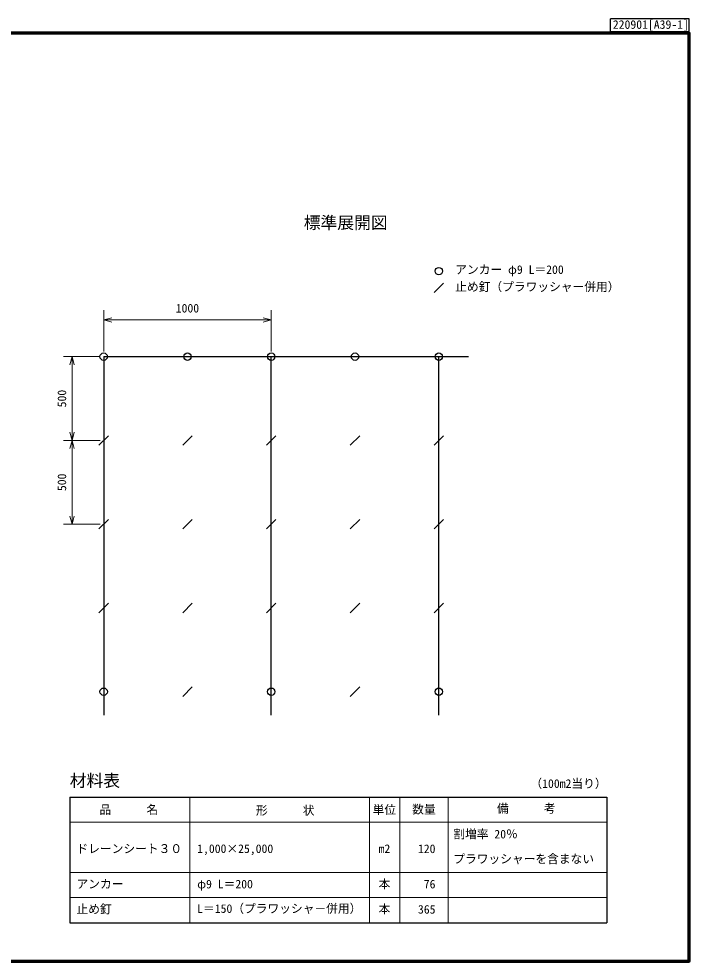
# Model space of a CAD drawing. Units: millimetres, scale not verified. Extents: x 200 to 8200, y 200 to 5825.
# Drawn here: x 4200 to 8200, y 200 to 5825 of the extents above; entities that cross this region are included whole.
import ezdxf
from ezdxf.enums import TextEntityAlignment as Align

# ---------------------------------------------------------------- set-up
doc = ezdxf.new("R2010")
doc.units = ezdxf.units.MM
doc.header["$LTSCALE"] = 20
for name, color, linetype, lineweight in [('C-DOC', 3, 'Continuous', 25), ('C-MTR-FRAM', 5, 'Continuous', 25), ('C-MTR-LINE', 5, 'Continuous', 13), ('C-STR', 7, 'Continuous', 25), ('C-STR-DIM', 1, 'Continuous', 13), ('C-STR-TXT', 7, 'Continuous', 25), ('C-TTL', 2, 'Continuous', 70)]:
    doc.layers.add(name, color=color, linetype=linetype, lineweight=lineweight)
for name, color, linetype in [('C-MTR', 5, 'Continuous'), ('C-MTR-TXT', 5, 'Continuous'), ('C-TTL-TXT', 7, 'Continuous')]:
    doc.layers.add(name, color=color, linetype=linetype)
doc.styles.add('ＭＳ ゴシック', font='')
doc.styles.get('ＭＳ ゴシック').set_extended_font_data('MS Gothic')

msp = doc.modelspace()

# ---------------------------------------------------------------- linework, layer by layer
at = {"layer": 'C-DOC'}
msp.add_line((7731.58, 5749.99), (7731.58, 5824.99), dxfattribs=at)
msp.add_lwpolyline([(7731.58, 5749.99), (8199.58, 5749.99), (8199.58, 5824.99), (7731.58, 5824.99)], dxfattribs=at)
at = {"layer": 'C-MTR-FRAM'}
for p, q in [((4504.06, 1179.02), (7707.8, 1179.02)), ((4504.06, 1179.02), (4504.06, 429.02)), ((7707.8, 1179.02), (7707.8, 429.02)), ((4504.06, 429.02), (7707.8, 429.02))]:
    msp.add_line(p, q, dxfattribs=at)
at = {"layer": 'C-MTR-LINE'}
for p, q in [((5220.38, 1179.02), (5220.38, 429.02)), ((6291.58, 1179.43), (6291.58, 429.02)), ((6472.56, 1179.02), (6472.56, 429.02)), ((6762.56, 1179.02), (6762.56, 429.02)), ((4504.06, 1029.02), (7707.8, 1029.02)), ((4504.06, 729.02), (7707.8, 729.02)), ((4504.06, 579.02), (7707.8, 579.02))]:
    msp.add_line(p, q, dxfattribs=at)
at = {"layer": 'C-STR'}
for p, q in [((4706.19, 3808.46), (5706.19, 3808.46)), ((4706.19, 3808.46), (4706.19, 1667.46)), ((5706.19, 3808.46), (6883.19, 3808.46)), ((5706.19, 1667.46), (5706.19, 3808.46)), ((6706.19, 1667.46), (6706.19, 3808.46)), ((4677.9, 3280.18), (4734.47, 3336.75)), ((5177.9, 3280.18), (5234.47, 3336.75)), ((5677.9, 3280.18), (5734.47, 3336.75)), ((6177.9, 3280.18), (6234.47, 3336.75)), ((6677.9, 3280.18), (6734.47, 3336.75)), ((4677.9, 2780.18), (4734.47, 2836.75)), ((5177.9, 2780.18), (5234.47, 2836.75)), ((5677.9, 2780.18), (5734.47, 2836.75)), ((6177.9, 2780.18), (6234.47, 2836.75)), ((6677.9, 2780.18), (6734.47, 2836.75)), ((4677.9, 2280.18), (4734.47, 2336.75)), ((5177.9, 2280.18), (5234.47, 2336.75)), ((5677.9, 2280.18), (5734.47, 2336.75)), ((6177.9, 2280.18), (6234.47, 2336.75)), ((6677.9, 2280.18), (6734.47, 2336.75)), ((5177.9, 1780.18), (5234.47, 1836.75)), ((6177.9, 1780.18), (6234.47, 1836.75))]:
    msp.add_line(p, q, dxfattribs=at)
for centre in [(4706.19, 3808.46), (5206.19, 3808.46), (5706.19, 3808.46), (6206.19, 3808.46), (6706.19, 3808.46), (4706.19, 1808.46), (5706.19, 1808.46), (6706.19, 1808.46)]:
    msp.add_circle(centre, 22, dxfattribs=at)
at = {"layer": 'C-STR-DIM'}
for p, q in [((4706.19, 3838.46), (4706.19, 4085.17)), ((5706.19, 3838.46), (5706.19, 4085.17)), ((4706.19, 4027.46), (4754.48, 4040.4)), ((4706.19, 4027.46), (4706.19, 3993.17)), ((4706.19, 4027.46), (4754.48, 4014.52)), ((4706.19, 4027.46), (5706.19, 4027.46)), ((5706.19, 4027.46), (5657.89, 4040.4)), ((5706.19, 4027.46), (5657.89, 4014.52)), ((5706.19, 4027.46), (5706.19, 3993.17)), ((4686.19, 3808.46), (4466.19, 3808.46)), ((4517.71, 3808.46), (4504.77, 3760.17)), ((4517.71, 3808.46), (4530.65, 3760.17)), ((4517.71, 3308.46), (4517.71, 3808.46)), ((4526.19, 3808.46), (4557.71, 3808.46)), ((4517.71, 3308.46), (4504.77, 3356.76)), ((4517.71, 3308.46), (4530.65, 3356.76)), ((4686.19, 3308.46), (4466.19, 3308.46)), ((4517.71, 3308.46), (4504.77, 3260.17)), ((4517.71, 2808.46), (4517.71, 3308.46)), ((4517.71, 3308.46), (4530.65, 3260.17)), ((4517.71, 2808.46), (4504.77, 2856.76)), ((4517.71, 2808.46), (4530.65, 2856.76)), ((4686.19, 2808.46), (4466.19, 2808.46))]:
    msp.add_line(p, q, dxfattribs=at)
at = {"layer": 'C-STR-TXT'}
msp.add_line((6677.9, 4191.09), (6734.47, 4247.66), dxfattribs=at)
msp.add_circle((6706.19, 4319.38), 22, dxfattribs=at)
at = {"layer": 'C-TTL'}
msp.add_lwpolyline([(200, 200), (8200, 200), (8200, 5740), (200, 5740)], close=True, dxfattribs=at)

# ---------------------------------------------------------------- texts
at = {"layer": 'C-DOC', "style": 'ＭＳ ゴシック'}
msp.add_text('220901[A39-1]', height=51.32, dxfattribs=at).set_placement((7744.58, 5749.99), align=Align.BOTTOM_LEFT)
at = {"layer": 'C-MTR', "style": 'ＭＳ ゴシック'}
msp.add_text('材料表', height=73.31, dxfattribs=at).set_placement((4504.06, 1219.02), align=Align.BOTTOM_LEFT)
at = {"layer": 'C-MTR-TXT', "style": 'ＭＳ ゴシック'}
for s, p in [('（100m2当り）', (7252.8, 1219.02)), ('\u3000品\u3000\u3000\u3000名\u3000', (4611.17, 1063.21)), ('形\u3000\u3000\u3000状\u3000', (5614.42, 1058.23)), ('数量', (6547.52, 1065.21)), ('\u3000備\u3000\u3000\u3000考\u3000', (6982.89, 1070.05)), ('割増率 20％', (6792.56, 917.33)), ('ドレーンシート３０', (4544.06, 830.22)), ('1,000×25,000', (5264.19, 830.38)), ('プラワッシャーを含まない', (6792.56, 769.02)), ('アンカー', (4544.06, 619.43)), ('φ9 L＝200', (5264.19, 619.02)), ('止め釘', (4544.06, 469.43)), ('L＝150（プラワッシャ－併用）', (5264.19, 472.77))]:
    msp.add_text(s, height=51.32, dxfattribs=at).set_placement(p, align=Align.BOTTOM_LEFT)
for s, p in [('単位', (6381.58, 1062.79)), ('m2', (6381.58, 830.27)), ('本', (6381.58, 619.48)), ('本', (6381.58, 469.94))]:
    msp.add_text(s, height=51.32, dxfattribs=at).set_placement(p, align=Align.BOTTOM_CENTER)
for s, p in [('120', (6686.32, 829.81)), ('76', (6686.32, 619.02)), ('365', (6686.32, 468.21))]:
    msp.add_text(s, height=51.32, dxfattribs=at).set_placement(p, align=Align.BOTTOM_RIGHT)
at = {"layer": 'C-STR-DIM', "color": 7, "style": 'ＭＳ ゴシック'}
msp.add_text('1000', height=51.32, dxfattribs=at).set_placement((5136.19, 4056.62), align=Align.BOTTOM_LEFT)
for p in [(4497.71, 3505.96), (4497.71, 3005.96)]:
    msp.add_text('500', height=51.32, rotation=90, dxfattribs=at).set_placement(p, align=Align.BOTTOM_LEFT)
at = {"layer": 'C-STR-TXT', "style": 'ＭＳ ゴシック'}
for s, p in [('アンカー φ9 L＝200', (6804.14, 4286.88)), ('止め釘（プラワッシャー併用）', (6804.14, 4184.38))]:
    msp.add_text(s, height=51.32, dxfattribs=at).set_placement(p, align=Align.BOTTOM_LEFT)
at = {"layer": 'C-TTL-TXT', "style": 'ＭＳ ゴシック'}
msp.add_text('標準展開図', height=73.31, dxfattribs=at).set_placement((5900.37, 4644.89), align=Align.TOP_LEFT)

doc.saveas('drawing.dxf')
